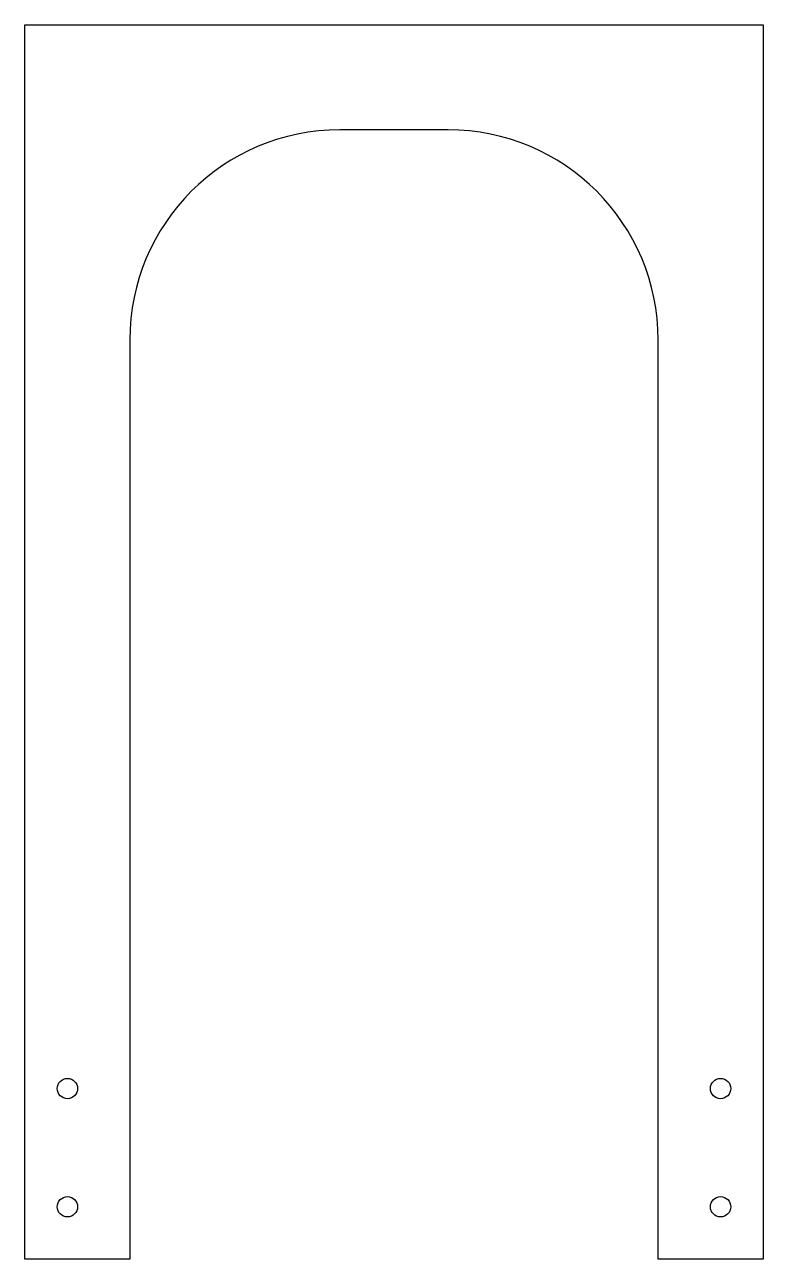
# Model space of a CAD drawing. Header units: inches. Extents: x 3.7 to 10.7, y 1.8 to 13.5.
import ezdxf

# ---------------------------------------------------------------- set-up
doc = ezdxf.new("R2010")
doc.units = ezdxf.units.IN
doc.layers.get('0').update_dxf_attribs({"linetype": 'CONTINUOUS'})

msp = doc.modelspace()

# ---------------------------------------------------------------- linework, layer by layer
msp.add_lwpolyline([(9.69575, 1.75), (9.69575, 10.5, 0.41421356), (7.69575, 12.5), (6.66675, 12.5, 0.41421356), (4.66675, 10.5), (4.66675, 1.75), (3.66675, 1.75), (3.66675, 13.5), (10.69575, 13.5), (10.69575, 1.75)], format="xyb", close=True)
for centre in [(4.073, 3.375), (10.2895, 3.375), (4.073, 2.25), (10.2895, 2.25)]:
    msp.add_circle(centre, 0.09675)

doc.saveas('drawing.dxf')
